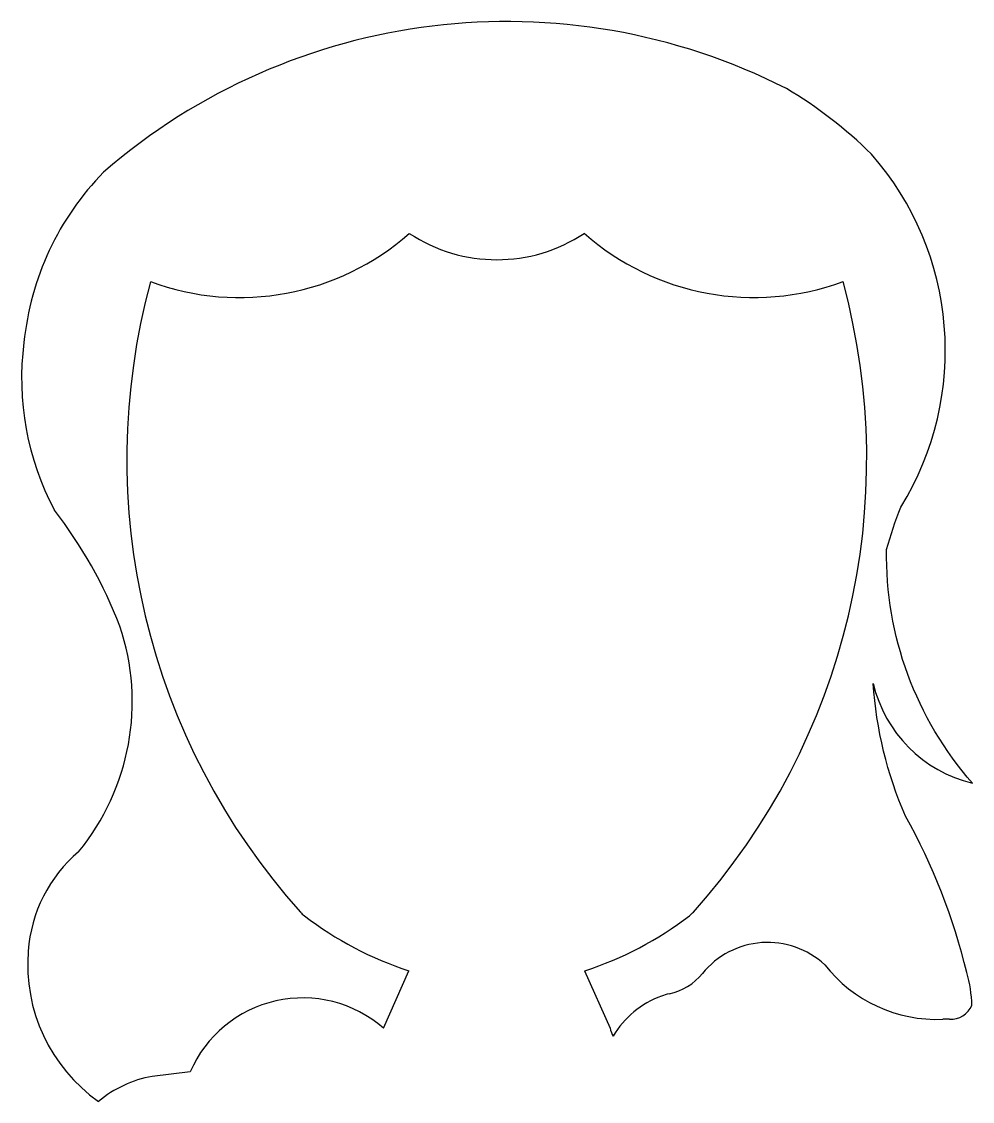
# Model space of a CAD drawing. Header units: millimetres. Extents: x -16.8 to 48, y 29 to 102.6.
import ezdxf

# ---------------------------------------------------------------- set-up
doc = ezdxf.new("R2010")
doc.units = ezdxf.units.MM
doc.layers.add('Corte exterior', color=1, linetype='Continuous', true_color=0xff0000)
doc.layers.add('grabado linea medio', color=3, linetype='Continuous', true_color=0x00ff00)

msp = doc.modelspace()

# ---------------------------------------------------------------- linework, layer by layer
at = {"layer": 'Corte exterior'}
for points in [[(48.002, 50.66, -0.186127), (42.149, 66.587, -0.027874), (43.121, 69.488, 0.329787), (41.113, 93.552, 0.062357), (35.322, 98.018)], [(47.612, 37.74, 0.068684), (43.431, 48.417, -0.0854), (41.234, 57.465, 0.283574), (48.002, 50.66)]]:
    msp.add_lwpolyline(points, format="xyb", dxfattribs=at)
for centre, radius, start, end in [((16.265, 60.577), 42.012, 63.02396, 130.90166), ((2.604, 78.781), 19.374, 135.62017, 174.31207), ((2.184, 78.219), 19.021, 172.50198, 208.05968), ((-39.122, 50.201), 31.064, 21.03848, 37.87272), ((-25.449, 56.217), 16.158, 320.69335, 18.53541), ((-6.701, 38.552), 9.705, 130.05284, 176.10155), ((34.042, 34.066), 5.733, 47.27612, 140.8761), ((-5.021, 38.275), 11.402, 175.28655, 234.79933), ((26.491, 40.207), 4, 282.13492, 320.8761), ((45.586, 44.267), 9.72, 218.03901, 272.3157), ((40.076, 35.413), 7.886, 0.68986, 17.16382), ((28.988, 30.164), 6.367, 110.13786, 149.46655), ((28.173, 32.386), 4, 102.13492, 110.13786), ((2.339, 27.653), 8.364, 48.85577, 156.56446), ((46.495, 36.161), 1.606, 267.93586, 336.0011), ((46.221, 28.56), 6, 87.93586, 92.3157)]:
    msp.add_arc(centre, radius, start, end, dxfattribs=at)
at = {"layer": 'grabado linea medio'}
msp.add_line((7.843, 33.951), (9.58, 37.857), dxfattribs=at)
for points in [[(21.56, 37.856), (23.297, 33.951, 0.074155), (23.504, 33.399)], [(-5.335, 30.979), (-7.929, 30.662, 0.13052), (-11.593, 28.958)]]:
    msp.add_lwpolyline(points, format="xyb", dxfattribs=at)
for centre, radius, start, end in [((-1.971, 101.265), 17.492, 249.6999, 311.43059), ((15.569, 97.14), 10.789, 236.43196, 303.56907), ((33.11, 101.266), 17.492, 228.57044, 290.30113), ((36.554, 72.75), 46.212, 164.81927, 221.93304), ((-5.416, 72.743), 46.212, 318.0869, 15.20067), ((3.664, 43.205), 2, 221.93304, 232.51535), ((17.036, 60.642), 23.974, 232.51535, 251.88034), ((14.107, 60.641), 23.974, 288.11444, 307.5046), ((27.485, 43.209), 2, 307.5046, 318.0869)]:
    msp.add_arc(centre, radius, start, end, dxfattribs=at)

doc.saveas('drawing.dxf')
